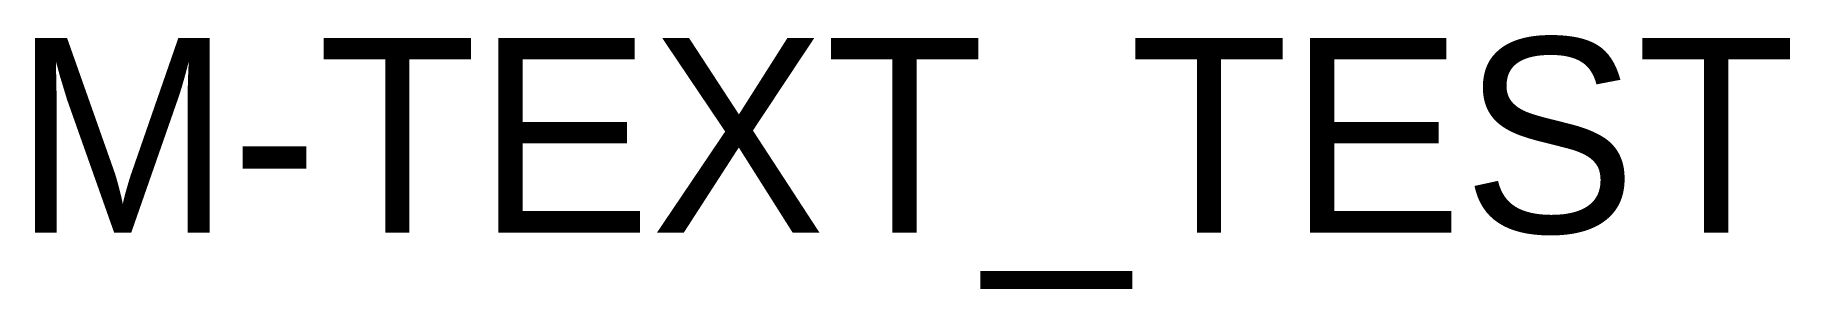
# Model space of a CAD drawing. Extents: x 24 to 1823, y 726 to 987.
import ezdxf

# ---------------------------------------------------------------- set-up
doc = ezdxf.new("R2010")
doc.units = 0
doc.header["$MEASUREMENT"] = 0
doc.layers.get('0').update_dxf_attribs({"linetype": 'CONTINUOUS'})

msp = doc.modelspace()

# ---------------------------------------------------------------- texts
at = {"insert": (1.8, 984.1), "char_height": 200, "width": 2897.001, "attachment_point": 1}
msp.add_mtext('{M-TEXT_TEST}', dxfattribs=at)

doc.saveas('drawing.dxf')
